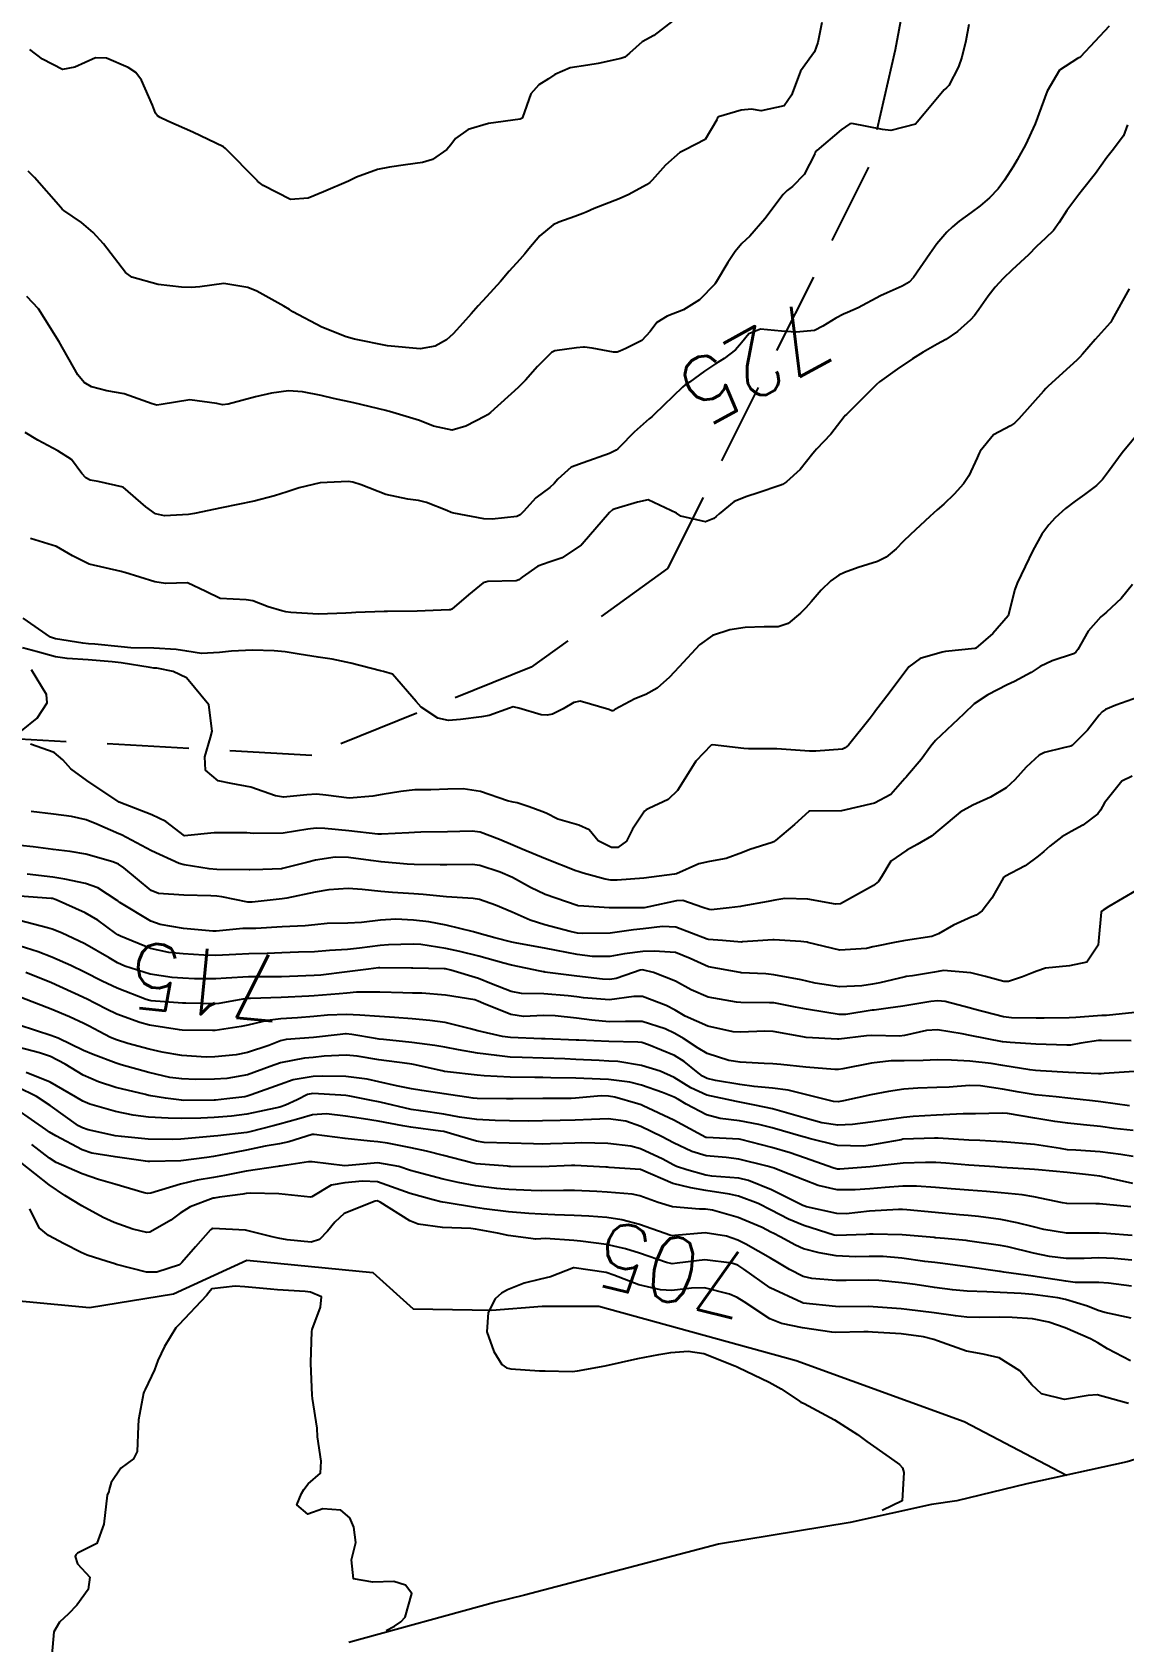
# Model space of a CAD drawing. Header units: metres. Extents: x 298520 to 308411, y 7433745 to 7450750.
# Drawn here: x 299496.4 to 299562.9, y 7449342.4 to 7449440.5 of the extents above; entities that cross this region are included whole.
import ezdxf
from ezdxf.enums import TextEntityAlignment as Align

# ---------------------------------------------------------------- set-up
doc = ezdxf.new("R2010")
doc.units = ezdxf.units.M
doc.header["$LTSCALE"] = 10
doc.linetypes.add('DASHED', pattern=[0.75, 0.5, -0.25])
for name, color, linetype in [('Area', 45, 'Continuous'), ('Cotas', 45, 'Continuous'), ('Curvas de Nivel 1m', 11, 'Continuous'), ('Curvas de Nivel 5m', 15, 'Continuous'), ('Hidrografia', 140, 'Continuous'), ('Vias Secundárias', 230, 'DASHED')]:
    doc.layers.add(name, color=color, linetype=linetype)
doc.styles.add('Style-STANDARD', font='STANDARD.shx')

msp = doc.modelspace()

# ---------------------------------------------------------------- linework, layer by layer
at = {"layer": 'Area'}
msp.add_polyline3d([(299600.005, 7449364.42, 724.272), (299596.163, 7449363.178, 730.063), (299590.376, 7449361.559, 730.303), (299582.042, 7449358.872, 729.083), (299574.517, 7449357.117, 730.943), (299568.039, 7449354.79, 726.784), (299566.908, 7449354.489, 716.042), (299565.816, 7449354.236, 721.782), (299564.227, 7449353.729, 712.854), (299563.079, 7449353.391, 714.212), (299556.981, 7449352.042, 724.621), (299552.708, 7449351.005, 722.809), (299551.16, 7449350.791, 723.779), (299546.224, 7449349.693, 710.48), (299538.201, 7449348.374, 709.95), (299526.374, 7449345.249, 708.372), (299524.544, 7449344.814, 709.962), (299515.669, 7449342.377, 704.262)], dxfattribs=at)
at = {"layer": 'Curvas de Nivel 1m', "flags": 128}
for points, elevation in [([(299553.449, 7449440.968), (299553.252, 7449439.971), (299553.017, 7449438.972), (299552.822, 7449438.386), (299552.217, 7449437.247), (299552.087, 7449437.11), (299551.945, 7449436.984), (299550.723, 7449435.527), (299550.306, 7449435.008), (299550.192, 7449434.901), (299548.701, 7449434.511), (299548.188, 7449434.571), (299546.314, 7449434.926), (299546.191, 7449434.906), (299545.671, 7449434.541), (299544.175, 7449433.294), (299544.091, 7449433.163), (299544.058, 7449433.081), (299543.41, 7449431.832), (299542.71, 7449431.094), (299542.383, 7449430.855), (299542.138, 7449430.615), (299541.016, 7449429.117), (299540.112, 7449428.066), (299539.617, 7449427.626), (299539.213, 7449427.139), (299538.773, 7449426.462), (299538.075, 7449425.313), (299538.014, 7449425.21), (299537.969, 7449425.151), (299537.032, 7449424.191), (299536.057, 7449423.575), (299535.073, 7449423.185), (299534.442, 7449422.799), (299534.039, 7449422.263), (299533.532, 7449421.703), (299532.552, 7449421.215), (299532.18, 7449421.059), (299532.021, 7449421.005), (299531.803, 7449421.005), (299530.502, 7449421.243), (299530.024, 7449421.31), (299529.963, 7449421.312), (299529.55, 7449421.255), (299528.216, 7449421.073), (299528.02, 7449420.972), (299527.165, 7449420.125), (299526.428, 7449419.286), (299526.223, 7449419.066), (299525.999, 7449418.85), (299524.305, 7449417.315), (299524.124, 7449417.175), (299523.98, 7449417.095), (299522.807, 7449416.495), (299521.966, 7449416.245), (299520.841, 7449416.485), (299519.975, 7449416.828), (299518.157, 7449417.388), (299517.983, 7449417.432), (299517.931, 7449417.443), (299515.988, 7449417.902), (299514.742, 7449418.18), (299513.992, 7449418.351), (299512.862, 7449418.583), (299511.995, 7449418.64), (299510.958, 7449418.505), (299509.991, 7449418.27), (299508.316, 7449417.834), (299507.986, 7449417.799), (299507.627, 7449417.873), (299505.989, 7449418.094), (299504.248, 7449417.818), (299503.985, 7449417.768), (299503.705, 7449417.843), (299501.992, 7449418.458), (299500.935, 7449418.649), (299499.996, 7449418.883), (299499.55, 7449419.159), (299499.165, 7449419.613), (299498.033, 7449421.63), (299496.771, 7449423.643), (299496.06, 7449424.393)], 726), ([(299544.487, 7449441.077), (299544.251, 7449439.872), (299544.037, 7449439.29), (299543.885, 7449439.084), (299543.196, 7449438.123), (299542.809, 7449437.094), (299542.646, 7449436.658), (299542.202, 7449436.011), (299540.786, 7449435.709), (299540.2, 7449435.803), (299539.585, 7449435.75), (299538.195, 7449435.34), (299538.113, 7449435.232), (299538.09, 7449435.151), (299537.389, 7449433.949), (299536.174, 7449433.319), (299535.829, 7449433.175), (299534.96, 7449432.389), (299534.147, 7449431.475), (299534.004, 7449431.342), (299533.804, 7449431.203), (299532.736, 7449430.615), (299532.134, 7449430.341), (299530.628, 7449429.743), (299530.126, 7449429.531), (299529.93, 7449429.447), (299529.441, 7449429.257), (299528.459, 7449428.927), (299528.118, 7449428.756), (299527.306, 7449428.083), (299526.64, 7449427.285), (299526.404, 7449426.982), (299526.093, 7449426.644), (299525.445, 7449425.937), (299524.905, 7449425.308), (299524.063, 7449424.363), (299523.564, 7449423.819), (299523.128, 7449423.329), (299522.622, 7449422.756), (299522.035, 7449422.124), (299521.627, 7449421.746), (299520.937, 7449421.356), (299520.021, 7449421.194), (299518.023, 7449421.39), (299516.028, 7449421.781), (299515.523, 7449421.925), (299514.039, 7449422.522), (299512.259, 7449423.458), (299512.054, 7449423.589), (299511.718, 7449423.802), (299510.065, 7449424.723), (299509.523, 7449424.944), (299508.07, 7449425.174), (299506.608, 7449424.984), (299506.067, 7449424.93), (299505.479, 7449424.951), (299504.069, 7449425.118), (299502.45, 7449425.576), (299502.077, 7449425.86), (299500.734, 7449427.594), (299500.11, 7449428.298), (299499.401, 7449428.896), (299498.314, 7449429.627), (299498.21, 7449429.715), (299498.125, 7449429.819), (299496.532, 7449431.646), (299496.149, 7449432.023)], 727), ([(299535.414, 7449441.183), (299534.254, 7449440.299), (299533.55, 7449439.907), (299532.783, 7449439.215), (299532.489, 7449438.967), (299532.238, 7449438.896), (299530.87, 7449438.597), (299530.232, 7449438.486), (299529.152, 7449438.333), (299528.223, 7449437.91), (299527.846, 7449437.647), (299527.258, 7449437.28), (299526.759, 7449436.74), (299526.245, 7449435.289), (299526.228, 7449435.254), (299526.192, 7449435.231), (299526.104, 7449435.203), (299524.189, 7449434.937), (299522.941, 7449434.576), (299522.18, 7449434.026), (299521.889, 7449433.63), (299521.647, 7449433.345), (299520.772, 7449432.745), (299520.161, 7449432.562), (299519.125, 7449432.409), (299518.156, 7449432.276), (299517.415, 7449432.136), (299516.147, 7449431.662), (299515.978, 7449431.58), (299515.648, 7449431.417), (299514.136, 7449430.77), (299513.2, 7449430.381), (299512.131, 7449430.302), (299510.468, 7449431.149), (299510.142, 7449431.397), (299510.105, 7449431.443), (299510.072, 7449431.481), (299508.171, 7449433.41), (299508.041, 7449433.511), (299506.182, 7449434.413), (299504.654, 7449435.079), (299504.19, 7449435.292), (299504.03, 7449435.391), (299503.892, 7449435.555), (299503.713, 7449436.044), (299503.046, 7449437.568), (299502.694, 7449438.039), (299502.231, 7449438.349), (299500.924, 7449438.906), (299500.236, 7449438.927), (299498.976, 7449438.364), (299498.229, 7449438.219), (299497.021, 7449438.856), (299496.241, 7449439.432)], 728), ([(299563.108, 7449434.851), (299562.857, 7449434.183), (299562.177, 7449433.26), (299561.859, 7449432.865), (299561.155, 7449431.878), (299560.372, 7449430.887), (299560.14, 7449430.602), (299559.404, 7449429.624), (299558.943, 7449428.902), (299558.61, 7449428.41), (299558.109, 7449427.953), (299557.572, 7449427.447), (299557.071, 7449426.925), (299556.084, 7449426.009), (299555.532, 7449425.492), (299555.038, 7449424.95), (299554.621, 7449424.401), (299554.059, 7449423.606), (299553.79, 7449423.228), (299553.552, 7449422.965), (299552.754, 7449422.262), (299552.035, 7449421.776), (299551.523, 7449421.495), (299550.653, 7449421.001), (299550.019, 7449420.596), (299549.072, 7449419.96), (299548.005, 7449419.189), (299547.815, 7449419.033), (299545.984, 7449417.205), (299545.909, 7449417.135), (299545.847, 7449417.061), (299545.031, 7449416.006), (299544.164, 7449415.078), (299544.062, 7449414.969), (299543.95, 7449414.821), (299543.175, 7449413.853), (299542.336, 7449413.096), (299542.092, 7449412.937), (299541.929, 7449412.864), (299540.62, 7449412.422), (299539.919, 7449412.203), (299539.152, 7449411.9), (299538.226, 7449411.147), (299538.062, 7449410.988), (299537.9, 7449410.866), (299537.407, 7449410.666), (299535.901, 7449411.007), (299535.646, 7449411.183), (299533.915, 7449411.995), (299533.267, 7449411.852), (299531.906, 7449411.451), (299531.743, 7449411.385), (299531.555, 7449411.225), (299529.883, 7449409.304), (299529.859, 7449409.274), (299529.84, 7449409.25), (299528.674, 7449408.463), (299527.872, 7449408.199), (299527.192, 7449407.955), (299526.23, 7449407.286), (299526.024, 7449407.125), (299525.86, 7449407.075), (299524.146, 7449407.029), (299523.857, 7449406.934), (299522.963, 7449406.212), (299521.952, 7449405.339), (299521.875, 7449405.297), (299521.832, 7449405.293), (299521.784, 7449405.293), (299519.831, 7449405.216), (299518.028, 7449405.191), (299517.831, 7449405.187), (299516.109, 7449405.129), (299515.83, 7449405.112), (299515.501, 7449405.086), (299513.829, 7449405.029), (299512.143, 7449405.144), (299511.83, 7449405.182), (299511.595, 7449405.228), (299510.769, 7449405.476), (299509.838, 7449405.846), (299509.42, 7449405.913), (299507.84, 7449405.985), (299506.956, 7449406.409), (299505.854, 7449406.944), (299504.506, 7449406.898), (299503.855, 7449407.001), (299502.022, 7449407.578), (299501.863, 7449407.62), (299501.814, 7449407.63), (299499.868, 7449408.079), (299498.837, 7449408.58), (299497.878, 7449409.155), (299496.29, 7449409.646)], 724), ([(299563.202, 7449424.849), (299562.184, 7449422.998), (299562.108, 7449422.869), (299562.086, 7449422.836), (299562.052, 7449422.786), (299561.143, 7449421.772), (299560.376, 7449420.886), (299560.212, 7449420.697), (299560.019, 7449420.507), (299559.169, 7449419.741), (299558.257, 7449418.907), (299558.134, 7449418.775), (299558, 7449418.62), (299556.489, 7449416.932), (299556.235, 7449416.68), (299555.976, 7449416.511), (299554.955, 7449415.963), (299554.134, 7449414.958), (299554.073, 7449414.837), (299553.949, 7449414.566), (299553.437, 7449413.466), (299553.115, 7449412.968), (299552.552, 7449412.346), (299551.914, 7449411.743), (299551.509, 7449411.386), (299551.067, 7449410.993), (299549.892, 7449409.881), (299549.45, 7449409.452), (299549.01, 7449409.019), (299548.403, 7449408.5), (299547.875, 7449408.235), (299546.701, 7449407.877), (299545.868, 7449407.577), (299545.518, 7449407.412), (299545.034, 7449407.068), (299544.441, 7449406.487), (299543.843, 7449405.783), (299543.511, 7449405.41), (299543.198, 7449405.086), (299542.446, 7449404.475), (299541.825, 7449404.271), (299540.968, 7449404.256), (299539.824, 7449404.223), (299538.882, 7449404.08), (299537.819, 7449403.74), (299537.042, 7449403.162), (299535.799, 7449401.815), (299535.487, 7449401.492), (299535.209, 7449401.186), (299534.456, 7449400.52), (299533.777, 7449400.14), (299533.108, 7449399.872), (299531.884, 7449399.219), (299531.811, 7449399.171), (299531.762, 7449399.148), (299531.688, 7449399.147), (299531.509, 7449399.224), (299529.77, 7449399.731), (299529.38, 7449399.642), (299528.73, 7449399.26), (299528.091, 7449398.935), (299527.759, 7449398.879), (299527.392, 7449398.909), (299526.023, 7449399.296), (299525.764, 7449399.375), (299525.684, 7449399.381), (299525.471, 7449399.303), (299524.215, 7449398.859), (299523.757, 7449398.776), (299522.474, 7449398.615), (299521.755, 7449398.555), (299521.105, 7449398.698), (299520.088, 7449399.365), (299519.768, 7449399.707), (299518.327, 7449401.385), (299517.794, 7449401.536), (299517.611, 7449401.575), (299515.799, 7449402.05), (299514.666, 7449402.291), (299513.803, 7449402.414), (299512.651, 7449402.605), (299511.806, 7449402.742), (299511.13, 7449402.794), (299509.806, 7449402.833), (299508.519, 7449402.789), (299507.805, 7449402.698), (299506.696, 7449402.629), (299505.805, 7449402.771), (299505.149, 7449402.883), (299503.807, 7449402.952), (299502.393, 7449402.988), (299501.807, 7449403.035), (299500.209, 7449403.196), (299499.809, 7449403.226), (299499.464, 7449403.259), (299497.812, 7449403.523), (299497.502, 7449403.633), (299495.83, 7449404.782)], 723), ([(299563.967, 7449416.295), (299562.786, 7449414.858), (299561.941, 7449413.723), (299561.577, 7449413.233), (299561.213, 7449412.877), (299560.484, 7449412.324), (299559.918, 7449411.91), (299559.335, 7449411.472), (299558.703, 7449410.902), (299558.318, 7449410.487), (299557.893, 7449409.906), (299557.342, 7449408.918), (299556.884, 7449407.935), (299556.397, 7449406.932), (299556.246, 7449406.545), (299555.833, 7449404.94), (299554.91, 7449403.861), (299553.879, 7449402.959), (299553.834, 7449402.938), (299553.813, 7449402.936), (299552.031, 7449402.766), (299551.809, 7449402.727), (299550.474, 7449402.332), (299549.795, 7449401.823), (299549.438, 7449401.364), (299549.183, 7449401.016), (299548.584, 7449400.213), (299547.764, 7449399.147), (299547.675, 7449399.031), (299547.429, 7449398.704), (299546.12, 7449397.054), (299545.915, 7449396.883), (299545.739, 7449396.808), (299544.13, 7449396.683), (299543.737, 7449396.689), (299542.029, 7449396.807), (299541.739, 7449396.819), (299540.03, 7449396.834), (299539.739, 7449396.847), (299537.819, 7449397.072), (299537.741, 7449397.049), (299536.823, 7449396.067), (299536.247, 7449395.172), (299535.704, 7449394.292), (299535.135, 7449393.749), (299533.959, 7449393.197), (299533.787, 7449393.104), (299533.691, 7449393.023), (299532.947, 7449391.94), (299532.6, 7449391.211), (299532.06, 7449390.823), (299531.667, 7449390.82), (299530.859, 7449391.232), (299530.324, 7449391.885), (299529.682, 7449392.179), (299528.409, 7449392.54), (299527.689, 7449392.906), (299527.435, 7449393.018), (299526.665, 7449393.285), (299525.928, 7449393.53), (299525.696, 7449393.57), (299525.335, 7449393.665), (299523.702, 7449394.231), (299522.639, 7449394.395), (299521.703, 7449394.362), (299520.678, 7449394.331), (299519.703, 7449394.329), (299518.848, 7449394.232), (299517.7, 7449394.049), (299517.141, 7449393.953), (299515.697, 7449393.832), (299514.267, 7449394), (299513.702, 7449394.062), (299513.124, 7449394.024), (299511.699, 7449393.875), (299511.208, 7449393.96), (299509.708, 7449394.493), (299508.505, 7449394.708), (299507.713, 7449394.88), (299506.946, 7449395.518), (299506.899, 7449396.35), (299507.249, 7449397.515), (299507.349, 7449397.912), (299507.155, 7449399.516), (299505.787, 7449401.164), (299504.977, 7449401.542), (299503.977, 7449401.739), (299503.795, 7449401.753), (299503.583, 7449401.774), (299501.798, 7449402.063), (299501.253, 7449402.131), (299499.799, 7449402.242), (299498.511, 7449402.33), (299497.801, 7449402.444), (299496.709, 7449402.736), (299495.806, 7449402.982)], 722), ([(299563.408, 7449406.847), (299562.717, 7449405.989), (299561.837, 7449405.158), (299561.677, 7449405.03), (299561.487, 7449404.873), (299560.703, 7449404.002), (299560.084, 7449402.887), (299559.971, 7449402.727), (299559.809, 7449402.618), (299558.516, 7449402.19), (299557.797, 7449401.841), (299557.235, 7449401.474), (299556.23, 7449400.933), (299555.781, 7449400.725), (299554.599, 7449400.127), (299553.769, 7449399.563), (299553.145, 7449398.969), (299551.75, 7449397.651), (299551.407, 7449397.333), (299551.123, 7449396.996), (299550.546, 7449396.187), (299549.716, 7449395.205), (299549.622, 7449395.103), (299549.554, 7449395.012), (299548.684, 7449394.039), (299547.698, 7449393.508), (299545.693, 7449393.06), (299543.743, 7449393.029), (299543.692, 7449393.017), (299542.816, 7449392.225), (299541.674, 7449391.234), (299541.609, 7449391.175), (299541.457, 7449391.112), (299540.105, 7449390.687), (299539.664, 7449390.515), (299538.656, 7449390.142), (299537.655, 7449389.962), (299536.994, 7449389.819), (299535.644, 7449389.22), (299535.614, 7449389.21), (299535.511, 7449389.181), (299533.64, 7449388.951), (299532.02, 7449388.835), (299531.639, 7449388.835), (299531.296, 7449388.882), (299529.949, 7449389.245), (299529.644, 7449389.346), (299529.501, 7449389.396), (299527.656, 7449390.123), (299526.235, 7449390.721), (299525.668, 7449390.965), (299524.864, 7449391.308), (299523.677, 7449391.744), (299523.195, 7449391.807), (299521.677, 7449391.776), (299520.055, 7449391.742), (299519.676, 7449391.727), (299519.34, 7449391.71), (299517.675, 7449391.627), (299517.435, 7449391.633), (299515.677, 7449391.83), (299514.212, 7449391.966), (299513.678, 7449391.991), (299513.185, 7449391.938), (299511.675, 7449391.687), (299509.867, 7449391.679), (299509.675, 7449391.695), (299509.463, 7449391.704), (299507.675, 7449391.716), (299507.475, 7449391.711), (299505.673, 7449391.53), (299504.531, 7449392.397), (299503.685, 7449392.804), (299501.693, 7449393.58), (299499.712, 7449394.892), (299498.739, 7449395.615), (299498.256, 7449396.149), (299497.733, 7449396.597), (299496.278, 7449397.104)], 721), ([(299495.746, 7449397.929), (299496.7, 7449398.694), (299497.3, 7449399.635), (299497.268, 7449400.138), (299496.351, 7449401.644)], 721), ([(299563.399, 7449395.163), (299562.759, 7449394.854), (299561.7, 7449393.543), (299561.472, 7449393.096), (299561.311, 7449392.874), (299560.394, 7449392.171), (299559.682, 7449391.796), (299559.111, 7449391.463), (299558.385, 7449390.903), (299558.003, 7449390.571), (299557.663, 7449390.281), (299556.868, 7449389.708), (299555.644, 7449389.043), (299555.581, 7449389.003), (299555.526, 7449388.941), (299554.841, 7449387.738), (299554.248, 7449386.954), (299553.885, 7449386.691), (299553.617, 7449386.589), (299552.504, 7449386.082), (299551.601, 7449385.554), (299551.192, 7449385.401), (299549.595, 7449385.156), (299549.471, 7449385.135), (299548.915, 7449385.017), (299547.81, 7449384.809), (299547.59, 7449384.755), (299547.212, 7449384.658), (299545.588, 7449384.565), (299543.637, 7449385.035), (299543.593, 7449385.054), (299543.569, 7449385.057), (299543.201, 7449385.086), (299541.594, 7449385.193), (299541.513, 7449385.192), (299540.593, 7449385.12), (299539.664, 7449385.058), (299539.592, 7449385.056), (299538.438, 7449385.142), (299537.594, 7449385.213), (299537.51, 7449385.236), (299535.605, 7449385.959), (299534.785, 7449386.008), (299533.603, 7449385.864), (299533.017, 7449385.791), (299531.598, 7449385.587), (299529.928, 7449385.567), (299529.606, 7449385.6), (299529.168, 7449385.694), (299527.611, 7449386.105), (299526.722, 7449386.392), (299525.619, 7449386.871), (299524.609, 7449387.31), (299523.626, 7449387.644), (299523.244, 7449387.706), (299521.628, 7449387.813), (299520.212, 7449387.945), (299519.629, 7449387.986), (299518.328, 7449388.081), (299517.63, 7449388.137), (299516.48, 7449388.25), (299515.632, 7449388.315), (299514.449, 7449388.246), (299513.63, 7449388.1), (299511.892, 7449387.724), (299511.625, 7449387.682), (299509.797, 7449387.487), (299509.623, 7449387.482), (299509.527, 7449387.491), (299507.93, 7449387.811), (299507.626, 7449387.842), (299507.279, 7449387.861), (299505.627, 7449387.903), (299504.08, 7449388.006), (299503.629, 7449388.198), (299501.962, 7449389.577), (299501.646, 7449389.791), (299501.291, 7449389.943), (299499.655, 7449390.409), (299498.71, 7449390.567), (299497.659, 7449390.7), (299496.448, 7449390.856), (299495.662, 7449390.944)], 719), ([(299563.636, 7449388.188), (299561.977, 7449387.216), (299561.624, 7449387.002), (299561.551, 7449386.943), (299561.506, 7449386.871), (299561.352, 7449385.117), (299561.314, 7449384.873), (299560.624, 7449383.838), (299559.58, 7449383.614), (299558.123, 7449383.456), (299557.577, 7449383.285), (299557.317, 7449383.181), (299556.707, 7449382.929), (299555.853, 7449382.655), (299555.57, 7449382.654), (299554.457, 7449382.951), (299553.575, 7449383.169), (299551.902, 7449383.311), (299551.576, 7449383.267), (299551.343, 7449383.224), (299550.008, 7449383.006), (299549.633, 7449382.949), (299549.572, 7449382.937), (299548.016, 7449382.578), (299547.568, 7449382.496), (299546.917, 7449382.39), (299545.566, 7449382.325), (299544.085, 7449382.558), (299543.569, 7449382.681), (299543.234, 7449382.749), (299541.572, 7449383.064), (299541.073, 7449383.115), (299539.573, 7449383.187), (299539.511, 7449383.193), (299537.577, 7449383.553), (299536.469, 7449384.054), (299535.585, 7449384.411), (299534.284, 7449384.495), (299533.586, 7449384.482), (299532.465, 7449384.331), (299531.582, 7449384.175), (299530.521, 7449384.174), (299529.589, 7449384.292), (299528.32, 7449384.535), (299527.594, 7449384.675), (299525.906, 7449384.988), (299525.599, 7449385.049), (299524.577, 7449385.31), (299523.606, 7449385.58), (299523.262, 7449385.668), (299521.61, 7449386.083), (299520.55, 7449386.294), (299519.613, 7449386.398), (299518.547, 7449386.447), (299517.613, 7449386.387), (299516.445, 7449386.241), (299515.611, 7449386.199), (299514.364, 7449386.182), (299513.61, 7449386.105), (299513.009, 7449386.046), (299511.608, 7449385.984), (299510.005, 7449385.882), (299509.607, 7449385.876), (299509.224, 7449385.876), (299507.605, 7449385.724), (299507.4, 7449385.717), (299505.606, 7449385.886), (299504.181, 7449386.124), (299503.611, 7449386.331), (299501.735, 7449387.466), (299501.623, 7449387.543), (299501.599, 7449387.557), (299501.567, 7449387.581), (299500.383, 7449388.351), (299499.633, 7449388.624), (299498.376, 7449388.882), (299497.637, 7449389.017), (299496.085, 7449389.199)], 718), ([(299563.552, 7449380.753), (299561.826, 7449380.589), (299561.548, 7449380.573), (299559.97, 7449380.462), (299559.546, 7449380.441), (299558.033, 7449380.425), (299557.546, 7449380.426), (299556.043, 7449380.438), (299555.546, 7449380.5), (299553.749, 7449380.958), (299553.553, 7449381.018), (299552.004, 7449381.43), (299551.558, 7449381.469), (299551.126, 7449381.426), (299549.554, 7449381.166), (299549.421, 7449381.144), (299548.524, 7449381.02), (299547.668, 7449380.912), (299547.551, 7449380.894), (299545.952, 7449380.649), (299545.547, 7449380.644), (299543.686, 7449380.944), (299543.551, 7449380.965), (299542.887, 7449381.09), (299541.759, 7449381.311), (299541.555, 7449381.343), (299541.309, 7449381.359), (299539.555, 7449381.376), (299539.296, 7449381.392), (299537.558, 7449381.702), (299536.537, 7449382.14), (299535.568, 7449382.661), (299534.243, 7449383.193), (299533.574, 7449383.352), (299533.431, 7449383.345), (299533.015, 7449383.206), (299531.956, 7449382.829), (299531.568, 7449382.764), (299531.13, 7449382.788), (299529.57, 7449382.982), (299527.617, 7449383.225), (299527.573, 7449383.231), (299527.535, 7449383.233), (299527.338, 7449383.274), (299525.578, 7449383.643), (299525.125, 7449383.759), (299523.586, 7449384.192), (299522.44, 7449384.482), (299521.593, 7449384.66), (299520.054, 7449384.905), (299519.596, 7449384.93), (299518.091, 7449384.89), (299517.595, 7449384.851), (299516.328, 7449384.673), (299515.591, 7449384.598), (299514.491, 7449384.53), (299513.588, 7449384.467), (299512.609, 7449384.429), (299511.587, 7449384.396), (299510.699, 7449384.361), (299509.586, 7449384.333), (299508.785, 7449384.298), (299507.584, 7449384.242), (299506.853, 7449384.248), (299505.585, 7449384.331), (299504.707, 7449384.422), (299503.59, 7449384.666), (299501.763, 7449385.416), (299501.602, 7449385.499), (299501.476, 7449385.582), (299500.393, 7449386.38), (299499.615, 7449386.84), (299497.856, 7449387.628), (299497.624, 7449387.705), (299497.536, 7449387.718), (299495.625, 7449387.853)], 717), ([(299563.33, 7449379.039), (299561.526, 7449379.058), (299561.347, 7449379.05), (299560.273, 7449378.883), (299559.634, 7449378.777), (299559.522, 7449378.774), (299559.407, 7449378.776), (299557.522, 7449378.838), (299555.959, 7449378.936), (299555.523, 7449378.973), (299555.485, 7449378.979), (299553.529, 7449379.354), (299553.045, 7449379.453), (299551.534, 7449379.699), (299550.868, 7449379.661), (299549.528, 7449379.354), (299549.217, 7449379.323), (299547.528, 7449379.364), (299547.217, 7449379.346), (299545.524, 7449379.146), (299545.443, 7449379.142), (299543.525, 7449379.247), (299543.333, 7449379.276), (299541.53, 7449379.598), (299541.019, 7449379.627), (299539.529, 7449379.56), (299539.083, 7449379.581), (299537.535, 7449379.927), (299536.167, 7449380.547), (299535.549, 7449380.9), (299535.002, 7449381.186), (299533.558, 7449381.739), (299533.031, 7449381.732), (299531.556, 7449381.533), (299529.965, 7449381.652), (299529.557, 7449381.707), (299529.038, 7449381.775), (299527.559, 7449381.891), (299526.194, 7449381.925), (299525.56, 7449382.032), (299524.366, 7449382.51), (299523.568, 7449382.829), (299521.896, 7449383.337), (299521.574, 7449383.413), (299521.49, 7449383.426), (299519.574, 7449383.459), (299519.487, 7449383.458), (299517.574, 7449383.479), (299517.489, 7449383.476), (299516.879, 7449383.4), (299515.571, 7449383.243), (299513.966, 7449383.039), (299513.569, 7449383.008), (299512.066, 7449382.957), (299511.568, 7449382.941), (299511.031, 7449382.931), (299509.567, 7449382.93), (299508.214, 7449382.856), (299507.566, 7449382.815), (299506.271, 7449382.818), (299505.566, 7449382.85), (299504.911, 7449382.885), (299503.568, 7449383.088), (299502.031, 7449383.575), (299501.576, 7449383.794), (299501.071, 7449384.097), (299499.593, 7449384.955), (299498.168, 7449385.624), (299497.605, 7449385.83), (299497.317, 7449385.921), (299495.61, 7449386.36)], 716), ([(299563.238, 7449375.082), (299561.48, 7449375.326), (299560.967, 7449375.388), (299559.483, 7449375.542), (299558.771, 7449375.613), (299557.485, 7449375.748), (299556.511, 7449375.906), (299555.49, 7449376.096), (299554.158, 7449376.288), (299553.493, 7449376.305), (299552.251, 7449376.219), (299551.491, 7449376.183), (299550.333, 7449376.159), (299549.489, 7449376.095), (299548.557, 7449375.949), (299547.483, 7449375.735), (299545.809, 7449375.378), (299545.486, 7449375.324), (299545.208, 7449375.341), (299543.49, 7449375.762), (299542.432, 7449376.035), (299541.493, 7449376.16), (299540.359, 7449376.257), (299539.495, 7449376.38), (299538.017, 7449376.625), (299537.499, 7449376.741), (299537.221, 7449376.875), (299536.853, 7449377.16), (299536.113, 7449377.775), (299535.512, 7449378.137), (299533.923, 7449378.792), (299533.52, 7449378.929), (299533.275, 7449378.959), (299531.521, 7449378.99), (299529.693, 7449379.077), (299529.521, 7449379.086), (299527.643, 7449379.147), (299527.522, 7449379.152), (299527.404, 7449379.154), (299525.522, 7449379.244), (299525.031, 7449379.305), (299523.528, 7449379.642), (299523.097, 7449379.757), (299521.535, 7449380.149), (299520.607, 7449380.284), (299519.538, 7449380.376), (299518.46, 7449380.46), (299517.54, 7449380.521), (299516.345, 7449380.604), (299515.541, 7449380.638), (299514.376, 7449380.596), (299513.539, 7449380.513), (299512.559, 7449380.429), (299511.537, 7449380.372), (299510.724, 7449380.283), (299509.531, 7449379.998), (299509.118, 7449379.905), (299507.525, 7449379.668), (299507.376, 7449379.661), (299505.525, 7449379.683), (299505.362, 7449379.696), (299503.529, 7449379.992), (299502.953, 7449380.145), (299501.539, 7449380.666), (299500.914, 7449380.957), (299499.646, 7449381.609), (299499.586, 7449381.642), (299499.553, 7449381.657), (299499.466, 7449381.698), (299497.562, 7449382.56), (299496.011, 7449383.203)], 714), ([(299563.46, 7449373.571), (299562.302, 7449373.698), (299561.462, 7449373.811), (299560.425, 7449373.919), (299559.464, 7449374.013), (299558.684, 7449374.12), (299557.467, 7449374.313), (299555.804, 7449374.602), (299555.47, 7449374.63), (299553.841, 7449374.584), (299553.469, 7449374.592), (299553.098, 7449374.594), (299551.468, 7449374.506), (299550.055, 7449374.416), (299549.466, 7449374.368), (299548.28, 7449374.207), (299547.463, 7449374.077), (299546.349, 7449373.934), (299545.466, 7449373.899), (299544.492, 7449374.046), (299543.472, 7449374.327), (299541.765, 7449374.819), (299541.48, 7449374.894), (299540.401, 7449375.121), (299539.485, 7449375.302), (299539.285, 7449375.332), (299537.489, 7449375.717), (299536.509, 7449376.181), (299535.499, 7449376.8), (299534.634, 7449377.189), (299533.506, 7449377.525), (299532.054, 7449377.767), (299531.509, 7449377.801), (299530.918, 7449377.827), (299529.509, 7449377.903), (299528.83, 7449377.936), (299527.51, 7449377.982), (299526.232, 7449378.011), (299525.51, 7449378.05), (299524.684, 7449378.135), (299523.513, 7449378.29), (299522.362, 7449378.484), (299521.516, 7449378.645), (299520.909, 7449378.742), (299519.518, 7449378.924), (299517.796, 7449379.112), (299517.52, 7449379.146), (299517.308, 7449379.18), (299515.867, 7449379.415), (299515.524, 7449379.466), (299515.479, 7449379.465), (299515.141, 7449379.424), (299513.521, 7449379.247), (299511.868, 7449379.108), (299511.519, 7449379.03), (299510.797, 7449378.752), (299509.511, 7449378.324), (299508.817, 7449378.19), (299507.508, 7449378.065), (299506.976, 7449378.048), (299505.509, 7449378.151), (299504.311, 7449378.348), (299503.513, 7449378.523), (299502.221, 7449378.868), (299501.518, 7449379.088), (299501.164, 7449379.23), (299500.462, 7449379.596), (299499.857, 7449379.926), (299499.538, 7449380.091), (299498.662, 7449380.499), (299497.546, 7449380.975), (299495.748, 7449381.648)], 713), ([(299563.444, 7449371.983), (299562.709, 7449372.114), (299561.447, 7449372.28), (299559.966, 7449372.367), (299559.448, 7449372.403), (299559.019, 7449372.466), (299557.451, 7449372.727), (299555.516, 7449372.876), (299555.452, 7449372.876), (299554.12, 7449372.953), (299553.453, 7449372.992), (299551.568, 7449373.102), (299551.454, 7449373.101), (299551.349, 7449373.096), (299549.453, 7449373.034), (299549.429, 7449373.034), (299549.329, 7449373.011), (299547.449, 7449372.669), (299547.03, 7449372.618), (299545.449, 7449372.661), (299543.708, 7449373.077), (299543.454, 7449373.16), (299543.343, 7449373.193), (299541.462, 7449373.734), (299540.654, 7449373.929), (299539.468, 7449374.155), (299538.3, 7449374.312), (299537.473, 7449374.517), (299536.222, 7449375.169), (299535.766, 7449375.457), (299535.487, 7449375.612), (299534.789, 7449375.888), (299533.494, 7449376.334), (299532.796, 7449376.511), (299531.497, 7449376.678), (299529.997, 7449376.746), (299529.498, 7449376.752), (299527.973, 7449376.79), (299527.498, 7449376.798), (299527.015, 7449376.794), (299525.498, 7449376.821), (299523.916, 7449376.899), (299523.499, 7449376.934), (299521.688, 7449377.152), (299521.501, 7449377.175), (299521.361, 7449377.202), (299520.713, 7449377.352), (299519.722, 7449377.583), (299519.505, 7449377.618), (299519.23, 7449377.648), (299517.508, 7449377.87), (299516.192, 7449378.092), (299515.51, 7449378.156), (299514.167, 7449378.091), (299513.509, 7449378.026), (299512.984, 7449377.969), (299511.505, 7449377.69), (299510.88, 7449377.469), (299509.498, 7449376.969), (299508.251, 7449376.746), (299507.495, 7449376.697), (299506.335, 7449376.681), (299505.495, 7449376.713), (299504.763, 7449376.808), (299503.498, 7449377.1), (299501.801, 7449377.577), (299501.504, 7449377.672), (299500.104, 7449378.196), (299499.516, 7449378.456), (299497.963, 7449379.189), (299497.529, 7449379.362), (299496.651, 7449379.639), (299495.537, 7449380.019)], 712), ([(299563.426, 7449370.35), (299561.528, 7449370.772), (299561.432, 7449370.789), (299560.736, 7449370.877), (299559.434, 7449371.012), (299557.688, 7449371.169), (299557.436, 7449371.196), (299557.136, 7449371.223), (299555.437, 7449371.326), (299555.029, 7449371.352), (299553.438, 7449371.465), (299552.042, 7449371.584), (299551.439, 7449371.614), (299550.813, 7449371.623), (299549.439, 7449371.586), (299547.797, 7449371.395), (299547.436, 7449371.349), (299545.589, 7449371.212), (299545.435, 7449371.218), (299545.223, 7449371.274), (299543.441, 7449371.897), (299542.554, 7449372.203), (299541.447, 7449372.542), (299539.56, 7449373.021), (299539.452, 7449373.038), (299537.464, 7449373.139), (299537.425, 7449373.15), (299535.468, 7449374.199), (299533.598, 7449375.083), (299533.482, 7449375.129), (299533.279, 7449375.203), (299531.871, 7449375.608), (299531.487, 7449375.671), (299531.047, 7449375.675), (299529.486, 7449375.535), (299529.212, 7449375.526), (299527.485, 7449375.523), (299525.683, 7449375.495), (299525.485, 7449375.497), (299525.285, 7449375.502), (299523.485, 7449375.526), (299523.258, 7449375.549), (299521.488, 7449375.802), (299520.131, 7449376.002), (299519.49, 7449376.111), (299518.583, 7449376.288), (299517.494, 7449376.546), (299516.798, 7449376.703), (299515.497, 7449376.867), (299514.052, 7449376.879), (299513.497, 7449376.853), (299512.294, 7449376.652), (299511.492, 7449376.375), (299509.734, 7449375.735), (299509.485, 7449375.654), (299509.351, 7449375.625), (299508.248, 7449375.502), (299507.562, 7449375.429), (299507.482, 7449375.426), (299505.604, 7449375.406), (299505.481, 7449375.414), (299504.5, 7449375.545), (299503.612, 7449375.686), (299503.484, 7449375.712), (299503.285, 7449375.762), (299501.489, 7449376.197), (299500.427, 7449376.531), (299499.496, 7449376.953), (299498.396, 7449377.621), (299497.51, 7449378.089), (299496.843, 7449378.307), (299495.518, 7449378.642)], 711), ([(299563.386, 7449367.177), (299561.823, 7449367.299), (299561.387, 7449367.32), (299560.948, 7449367.314), (299559.387, 7449367.315), (299558.022, 7449367.543), (299557.391, 7449367.698), (299556.387, 7449367.936), (299555.395, 7449368.143), (299554.027, 7449368.324), (299553.397, 7449368.386), (299552.868, 7449368.438), (299551.399, 7449368.576), (299549.666, 7449368.741), (299549.4, 7449368.763), (299549.153, 7449368.766), (299547.399, 7449368.652), (299545.967, 7449368.485), (299545.397, 7449368.504), (299543.552, 7449368.928), (299543.402, 7449368.971), (299543.326, 7449369.005), (299543.175, 7449369.083), (299541.416, 7449369.961), (299540.019, 7449370.529), (299539.426, 7449370.67), (299537.782, 7449370.792), (299537.428, 7449370.845), (299536.258, 7449371.168), (299535.642, 7449371.384), (299535.436, 7449371.476), (299534.803, 7449371.823), (299533.446, 7449372.459), (299532.859, 7449372.62), (299531.448, 7449372.773), (299529.879, 7449372.815), (299529.449, 7449372.809), (299527.951, 7449372.762), (299527.448, 7449372.744), (299526.92, 7449372.751), (299525.448, 7449372.804), (299523.915, 7449372.848), (299523.449, 7449372.919), (299522.065, 7449373.334), (299521.455, 7449373.504), (299521.259, 7449373.54), (299519.459, 7449373.781), (299518.972, 7449373.863), (299517.464, 7449374.14), (299516.578, 7449374.292), (299515.468, 7449374.452), (299514.321, 7449374.581), (299513.469, 7449374.532), (299512.624, 7449374.29), (299511.46, 7449373.959), (299511.06, 7449373.865), (299509.651, 7449373.487), (299509.453, 7449373.452), (299507.704, 7449373.253), (299507.45, 7449373.23), (299505.892, 7449373.082), (299505.448, 7449373.044), (299504.93, 7449373.02), (299503.448, 7449373.048), (299501.82, 7449373.206), (299501.45, 7449373.256), (299501.174, 7449373.308), (299499.807, 7449373.605), (299499.455, 7449373.724), (299499.203, 7449373.866), (299497.475, 7449375.1), (299496.655, 7449375.638), (299495.489, 7449376.216)], 709), ([(299563.371, 7449365.669), (299562.289, 7449365.773), (299561.372, 7449365.804), (299560.476, 7449365.775), (299559.372, 7449365.767), (299558.352, 7449365.885), (299557.375, 7449366.091), (299555.829, 7449366.485), (299555.379, 7449366.574), (299553.508, 7449366.832), (299553.382, 7449366.848), (299553.282, 7449366.861), (299551.969, 7449366.981), (299551.428, 7449367.034), (299551.383, 7449367.035), (299551.33, 7449367.044), (299549.385, 7449367.213), (299547.612, 7449367.263), (299547.385, 7449367.25), (299547.19, 7449367.237), (299545.384, 7449367.182), (299545.247, 7449367.199), (299543.39, 7449367.782), (299542.466, 7449368.166), (299541.399, 7449368.723), (299540.619, 7449369.118), (299539.41, 7449369.58), (299538.855, 7449369.692), (299537.414, 7449369.911), (299536.508, 7449370.073), (299535.42, 7449370.342), (299533.433, 7449371.2), (299531.531, 7449371.326), (299531.434, 7449371.33), (299531.325, 7449371.34), (299529.435, 7449371.447), (299529.24, 7449371.446), (299527.434, 7449371.357), (299525.519, 7449371.384), (299525.434, 7449371.385), (299525.343, 7449371.391), (299523.435, 7449371.546), (299523.166, 7449371.592), (299521.44, 7449372.052), (299520.403, 7449372.316), (299519.444, 7449372.512), (299518.031, 7449372.801), (299517.448, 7449372.888), (299516.975, 7449372.924), (299515.45, 7449373.09), (299513.564, 7449373.326), (299513.452, 7449373.318), (299512.024, 7449372.878), (299511.446, 7449372.76), (299510.584, 7449372.612), (299509.442, 7449372.373), (299508.707, 7449372.23), (299507.438, 7449371.996), (299507.028, 7449371.923), (299505.435, 7449371.731), (299503.555, 7449371.68), (299503.434, 7449371.684), (299503.298, 7449371.697), (299501.437, 7449371.965), (299500.03, 7449372.193), (299499.441, 7449372.387), (299497.83, 7449373.246), (299497.451, 7449373.472), (299497.229, 7449373.632), (299495.471, 7449374.859)], 708), ([(299563.351, 7449364.086), (299561.941, 7449364.277), (299561.354, 7449364.3), (299559.926, 7449364.313), (299559.355, 7449364.384), (299557.612, 7449364.663), (299557.36, 7449364.695), (299555.574, 7449364.938), (299555.363, 7449364.972), (299555.328, 7449364.976), (299553.366, 7449365.269), (299551.853, 7449365.468), (299551.368, 7449365.525), (299550.766, 7449365.599), (299549.371, 7449365.788), (299548.231, 7449365.887), (299547.372, 7449365.901), (299546.543, 7449365.877), (299545.372, 7449365.936), (299544.325, 7449366.119), (299543.376, 7449366.367), (299542.878, 7449366.587), (299541.949, 7449367.102), (299541.565, 7449367.288), (299541.386, 7449367.378), (299540.847, 7449367.657), (299539.394, 7449368.272), (299537.832, 7449368.712), (299537.399, 7449368.775), (299537.028, 7449368.784), (299535.4, 7449368.925), (299534.523, 7449369.189), (299533.409, 7449369.593), (299532.93, 7449369.687), (299531.412, 7449369.818), (299530.786, 7449369.863), (299529.413, 7449369.921), (299528.758, 7449369.911), (299527.412, 7449369.893), (299526.784, 7449369.908), (299525.413, 7449369.971), (299524.688, 7449370.033), (299523.416, 7449370.208), (299522.344, 7449370.405), (299521.422, 7449370.607), (299519.747, 7449371.046), (299519.429, 7449371.142), (299518.725, 7449371.377), (299517.435, 7449371.592), (299515.433, 7449371.42), (299513.435, 7449371.668), (299513.215, 7449371.663), (299511.906, 7449371.455), (299511.499, 7449371.393), (299511.432, 7449371.39), (299511.359, 7449371.388), (299509.429, 7449371.094), (299508.099, 7449370.831), (299507.425, 7449370.705), (299506.436, 7449370.538), (299505.421, 7449370.3), (299503.616, 7449369.758), (299503.415, 7449369.73), (299503.205, 7449369.772), (299501.42, 7449370.295), (299500.422, 7449370.594), (299499.426, 7449370.925), (299497.854, 7449371.626), (299497.435, 7449371.887), (299496.364, 7449372.721)], 707), ([(299563.326, 7449362.128), (299561.722, 7449362.473), (299561.33, 7449362.613), (299560.672, 7449362.877), (299559.339, 7449363.277), (299558.87, 7449363.367), (299557.343, 7449363.579), (299556.624, 7449363.647), (299555.344, 7449363.708), (299554.549, 7449363.743), (299553.345, 7449363.787), (299552.458, 7449363.862), (299551.348, 7449364.008), (299550.172, 7449364.18), (299549.352, 7449364.282), (299547.959, 7449364.426), (299547.354, 7449364.456), (299545.98, 7449364.428), (299545.353, 7449364.431), (299543.886, 7449364.544), (299543.357, 7449364.677), (299542.521, 7449365.093), (299541.8, 7449365.536), (299541.37, 7449365.786), (299539.867, 7449366.636), (299539.38, 7449366.88), (299538.688, 7449367.137), (299537.385, 7449367.336), (299535.525, 7449367.178), (299535.383, 7449367.163), (299535.288, 7449367.181), (299533.389, 7449367.849), (299532.313, 7449368.137), (299531.393, 7449368.262), (299530.288, 7449368.347), (299529.394, 7449368.393), (299528.229, 7449368.427), (299527.395, 7449368.471), (299526.633, 7449368.519), (299525.396, 7449368.612), (299523.919, 7449368.794), (299523.398, 7449368.875), (299521.554, 7449369.186), (299521.402, 7449369.203), (299521.284, 7449369.224), (299520.82, 7449369.349), (299519.408, 7449369.734), (299518.845, 7449369.942), (299517.419, 7449370.434), (299516.507, 7449370.487), (299515.423, 7449370.392), (299514.606, 7449370.243), (299513.414, 7449369.531), (299513.346, 7449369.508), (299511.415, 7449369.706), (299509.68, 7449369.751), (299509.415, 7449369.724), (299509.215, 7449369.692), (299507.803, 7449369.506), (299507.466, 7449369.455), (299507.412, 7449369.444), (299506.008, 7449368.927), (299505.398, 7449368.525), (299504.831, 7449368.106), (299503.881, 7449367.555), (299503.558, 7449367.382), (299503.381, 7449367.36), (299502.527, 7449367.569), (299501.389, 7449367.968), (299500.716, 7449368.267), (299499.404, 7449368.988), (299498.374, 7449369.62), (299497.419, 7449370.266), (299495.685, 7449371.647)], 706), ([(299563.173, 7449356.942), (299561.269, 7449357.458), (299560.713, 7449357.431), (299559.266, 7449357.177), (299557.876, 7449357.518), (299557.275, 7449358.082), (299556.55, 7449358.927), (299555.295, 7449359.729), (299554.312, 7449359.936), (299553.3, 7449360.132), (299551.541, 7449360.755), (299551.311, 7449360.837), (299550.674, 7449360.996), (299549.315, 7449361.181), (299547.571, 7449361.292), (299547.316, 7449361.301), (299547.057, 7449361.301), (299545.315, 7449361.261), (299545.1, 7449361.277), (299543.318, 7449361.552), (299542.029, 7449361.809), (299541.323, 7449362.086), (299539.754, 7449363.126), (299539.337, 7449363.405), (299538.867, 7449363.608), (299537.346, 7449363.989), (299536.541, 7449363.966), (299535.343, 7449363.825), (299534.665, 7449363.865), (299533.347, 7449364.168), (299531.823, 7449364.756), (299531.358, 7449364.913), (299529.406, 7449365.205), (299529.362, 7449365.199), (299527.954, 7449364.664), (299527.352, 7449364.519), (299526.362, 7449364.27), (299525.341, 7449363.853), (299524.983, 7449363.658), (299524.588, 7449363.307), (299524.16, 7449362.476), (299524.084, 7449361.312), (299524.512, 7449360.097), (299524.997, 7449359.303), (299525.29, 7449359.106), (299525.538, 7449359.047), (299527.288, 7449358.929), (299527.631, 7449358.923), (299529.288, 7449358.892), (299529.614, 7449358.921), (299531.293, 7449359.23), (299533.29, 7449359.676), (299534.556, 7449359.925), (299535.296, 7449360.034), (299536.337, 7449360.125), (299537.295, 7449359.985), (299539.189, 7449359.226), (299539.284, 7449359.184), (299539.414, 7449359.129), (299541.274, 7449358.231), (299542.007, 7449357.835), (299543.126, 7449357.082), (299543.205, 7449357.023), (299543.262, 7449356.995), (299543.412, 7449356.928), (299545.252, 7449355.943), (299546.67, 7449355.046), (299547.237, 7449354.628), (299548.583, 7449353.659), (299549.216, 7449353.213), (299549.403, 7449353.008), (299549.486, 7449352.731), (299549.38, 7449351.008), (299548.163, 7449350.42)], 704), ([(299517.943, 7449343.1), (299518.456, 7449343.376), (299518.837, 7449343.632), (299519.101, 7449343.926), (299519.523, 7449345.366), (299519.128, 7449345.87), (299518.413, 7449346.095), (299517.13, 7449346.057), (299515.966, 7449346.243), (299515.848, 7449347.409), (299516.095, 7449348.47), (299515.99, 7449349.408), (299515.744, 7449349.977), (299515.183, 7449350.433), (299514.101, 7449350.513), (299513.18, 7449350.184), (299512.505, 7449350.769), (299512.799, 7449351.444), (299512.934, 7449351.704), (299513.199, 7449352.045), (299513.95, 7449352.688), (299513.99, 7449353.432), (299513.76, 7449354.91), (299513.739, 7449355.435), (299513.461, 7449357.238), (299513.434, 7449357.438), (299513.359, 7449359.372), (299513.361, 7449359.439), (299513.422, 7449361.328), (299513.435, 7449361.439), (299513.95, 7449362.81), (299514.016, 7449363.433), (299513.337, 7449363.73), (299513.013, 7449363.768), (299511.339, 7449363.856), (299510.909, 7449363.897), (299509.341, 7449364.039), (299508.756, 7449364.082), (299507.339, 7449363.915), (299507.148, 7449363.701), (299507.011, 7449363.515), (299505.315, 7449361.727), (299505.22, 7449361.635), (299505.147, 7449361.542), (299504.444, 7449360.406), (299504.032, 7449359.553), (299503.847, 7449358.992), (299503.266, 7449357.796), (299503.191, 7449357.633), (299503.171, 7449357.561), (299502.868, 7449355.943), (299502.835, 7449355.564), (299502.782, 7449354.002), (299502.55, 7449353.567), (299501.788, 7449353), (299501.201, 7449352.12), (299501.083, 7449351.693), (299501.048, 7449351.582), (299500.958, 7449351.351), (299500.753, 7449349.586), (299500.332, 7449348.415), (299499.146, 7449347.82), (299499.039, 7449347.716), (299499.012, 7449347.611), (299499.138, 7449347.162), (299499.894, 7449346.362), (299499.803, 7449345.6), (299499.113, 7449344.638), (299498.604, 7449344.119), (299498.054, 7449343.62), (299497.701, 7449343.017), (299497.581, 7449341.625)], 704)]:
    msp.add_lwpolyline(points, dxfattribs=dict(at, elevation=elevation))
at = {"layer": 'Curvas de Nivel 5m', "flags": 128}
for points, elevation in [([(299561.998, 7449440.864), (299560.244, 7449438.989), (299560.19, 7449438.944), (299560.067, 7449438.892), (299558.957, 7449438.178), (299558.213, 7449436.91), (299557.484, 7449434.921), (299556.885, 7449433.634), (299556.5, 7449432.935), (299556.383, 7449432.723), (299556.164, 7449432.334), (299555.623, 7449431.473), (299555.237, 7449430.949), (299554.699, 7449430.393), (299554.133, 7449429.922), (299553.588, 7449429.506), (299552.864, 7449428.973), (299552.453, 7449428.641), (299552.113, 7449428.304), (299551.498, 7449427.593), (299551.063, 7449426.995), (299550.078, 7449425.557), (299549.814, 7449425.274), (299549.38, 7449425.017), (299548.472, 7449424.623), (299548.067, 7449424.428), (299546.703, 7449423.694), (299546.056, 7449423.414), (299545.806, 7449423.312), (299545.339, 7449423.067), (299544.547, 7449422.573), (299544.041, 7449422.311), (299542.917, 7449422.214), (299542.041, 7449422.286), (299540.761, 7449422.4), (299540.038, 7449422.124), (299539.597, 7449421.567), (299539.227, 7449421.138), (299538.542, 7449420.621), (299538.014, 7449420.293), (299537.332, 7449419.834), (299536.43, 7449419.166), (299536.17, 7449419), (299536, 7449418.866), (299534.274, 7449417.196), (299534.125, 7449417.054), (299533.979, 7449416.931), (299533.055, 7449416.121), (299532.17, 7449415.218), (299532.065, 7449415.106), (299531.951, 7449415.028), (299531.554, 7449414.831), (299529.943, 7449414.247), (299529.215, 7449413.982), (299528.402, 7449413.265), (299528.191, 7449413.005), (299527.928, 7449412.76), (299527.074, 7449412.126), (299526.32, 7449411.286), (299526.112, 7449411.086), (299525.908, 7449410.986), (299524.401, 7449410.817), (299523.906, 7449410.846), (299522.068, 7449411.181), (299521.911, 7449411.229), (299521.648, 7449411.344), (299520.399, 7449411.844), (299519.919, 7449411.954), (299519.262, 7449412.034), (299517.922, 7449412.324), (299516.424, 7449412.909), (299515.93, 7449413.087), (299515.642, 7449413.126), (299513.929, 7449413.045), (299512.645, 7449412.734), (299511.923, 7449412.485), (299511.152, 7449412.237), (299509.917, 7449411.914), (299507.913, 7449411.51), (299506.269, 7449411.164), (299505.907, 7449411.104), (299504.441, 7449411.016), (299503.907, 7449411.141), (299503.32, 7449411.566), (299501.925, 7449412.78), (299500.403, 7449413.121), (299499.929, 7449413.201), (299499.66, 7449413.333), (299499.41, 7449413.608), (299498.774, 7449414.451), (299497.947, 7449414.99), (299496.725, 7449415.642), (299495.96, 7449416.1)], 725), ([(299563.774, 7449399.968), (299562.388, 7449399.479), (299561.766, 7449399.221), (299561.561, 7449399.076), (299561.378, 7449398.874), (299560.677, 7449397.958), (299559.744, 7449397.031), (299559.652, 7449396.982), (299559.215, 7449396.895), (299558.046, 7449396.599), (299557.736, 7449396.436), (299556.945, 7449395.701), (299556.25, 7449394.932), (299555.708, 7449394.447), (299554.762, 7449393.89), (299553.697, 7449393.405), (299552.924, 7449392.972), (299551.682, 7449391.926), (299551.171, 7449391.502), (299550.297, 7449391.004), (299549.893, 7449390.785), (299549.668, 7449390.651), (299548.698, 7449389.979), (299548.114, 7449389.025), (299547.933, 7449388.734), (299547.638, 7449388.497), (299546.362, 7449387.781), (299545.626, 7449387.389), (299545.319, 7449387.37), (299543.629, 7449387.674), (299542.228, 7449387.7), (299541.628, 7449387.607), (299541.222, 7449387.519), (299539.624, 7449387.242), (299539.526, 7449387.228), (299538.841, 7449387.138), (299537.748, 7449387.022), (299537.621, 7449387.034), (299537.246, 7449387.156), (299536.031, 7449387.578), (299535.627, 7449387.569), (299533.945, 7449387.197), (299533.676, 7449387.146), (299533.622, 7449387.138), (299531.694, 7449387.147), (299531.622, 7449387.141), (299531.544, 7449387.143), (299529.99, 7449387.245), (299529.641, 7449387.267), (299529.623, 7449387.272), (299529.594, 7449387.279), (299527.63, 7449387.943), (299526.738, 7449388.388), (299525.64, 7449388.979), (299524.895, 7449389.307), (299523.649, 7449389.72), (299523.193, 7449389.781), (299521.649, 7449389.754), (299521.243, 7449389.752), (299519.649, 7449389.776), (299519.228, 7449389.796), (299517.651, 7449389.941), (299517.025, 7449390.023), (299515.655, 7449390.214), (299514.848, 7449390.229), (299513.652, 7449390.041), (299513.173, 7449389.922), (299511.644, 7449389.528), (299511.583, 7449389.521), (299510.434, 7449389.478), (299509.643, 7449389.456), (299509.606, 7449389.454), (299507.643, 7449389.485), (299507.166, 7449389.515), (299505.646, 7449389.754), (299505.335, 7449389.847), (299503.659, 7449390.606), (299501.829, 7449391.578), (299501.674, 7449391.651), (299500.32, 7449392.241), (299499.682, 7449392.502), (299498.784, 7449392.713), (299497.685, 7449392.848), (299496.329, 7449393.001)], 720), ([(299563.506, 7449377.165), (299561.68, 7449377.043), (299561.505, 7449377.029), (299561.349, 7449377.027), (299559.505, 7449377.106), (299557.799, 7449377.209), (299557.506, 7449377.228), (299557.169, 7449377.261), (299555.509, 7449377.528), (299554.813, 7449377.644), (299553.511, 7449377.789), (299552.396, 7449377.861), (299551.512, 7449377.887), (299550.664, 7449377.846), (299549.511, 7449377.82), (299548.712, 7449377.817), (299547.509, 7449377.68), (299545.77, 7449377.321), (299545.505, 7449377.281), (299545.284, 7449377.283), (299543.506, 7449377.428), (299541.99, 7449377.585), (299541.508, 7449377.633), (299540.968, 7449377.655), (299539.509, 7449377.73), (299538.816, 7449377.831), (299537.514, 7449378.255), (299536.949, 7449378.59), (299536.068, 7449379.172), (299535.527, 7449379.481), (299534.942, 7449379.775), (299533.538, 7449380.206), (299532.53, 7449380.218), (299531.538, 7449380.2), (299530.476, 7449380.303), (299529.54, 7449380.415), (299528.254, 7449380.551), (299527.543, 7449380.577), (299526.307, 7449380.523), (299525.543, 7449380.643), (299523.879, 7449381.317), (299523.554, 7449381.46), (299523.351, 7449381.526), (299521.558, 7449381.826), (299520.132, 7449381.935), (299519.559, 7449381.948), (299518.974, 7449381.96), (299517.559, 7449381.996), (299516.141, 7449381.993), (299515.558, 7449381.949), (299515.085, 7449381.897), (299513.556, 7449381.777), (299513.242, 7449381.757), (299511.555, 7449381.667), (299509.687, 7449381.621), (299509.554, 7449381.622), (299509.435, 7449381.61), (299508.773, 7449381.498), (299507.754, 7449381.304), (299507.55, 7449381.286), (299505.751, 7449381.327), (299505.55, 7449381.338), (299503.638, 7449381.472), (299503.552, 7449381.49), (299503.328, 7449381.562), (299501.56, 7449382.245), (299500.642, 7449382.672), (299499.569, 7449383.223), (299498.746, 7449383.618), (299497.581, 7449384.136), (299496.756, 7449384.468), (299495.591, 7449384.825)], 715), ([(299563.321, 7449368.924), (299561.406, 7449369.094), (299561.17, 7449369.109), (299559.406, 7449369.118), (299559.147, 7449369.154), (299557.412, 7449369.537), (299556.692, 7449369.649), (299555.415, 7449369.777), (299554.515, 7449369.85), (299553.417, 7449369.932), (299552.372, 7449370.022), (299551.42, 7449370.101), (299550.248, 7449370.174), (299549.42, 7449370.176), (299548.351, 7449370.094), (299547.418, 7449370.026), (299546.514, 7449369.951), (299545.416, 7449369.947), (299544.273, 7449370.219), (299543.425, 7449370.54), (299542.037, 7449371.101), (299541.594, 7449371.267), (299541.435, 7449371.318), (299541.153, 7449371.395), (299539.44, 7449371.833), (299538.653, 7449371.926), (299537.442, 7449372.032), (299536.567, 7449372.286), (299535.449, 7449372.828), (299534.768, 7449373.187), (299533.462, 7449373.819), (299532.54, 7449374.141), (299531.469, 7449374.29), (299530.457, 7449374.251), (299529.467, 7449374.197), (299528.544, 7449374.182), (299527.466, 7449374.153), (299526.606, 7449374.142), (299525.466, 7449374.166), (299524.595, 7449374.18), (299523.467, 7449374.233), (299522.411, 7449374.388), (299521.471, 7449374.57), (299520.072, 7449374.763), (299519.475, 7449374.86), (299517.582, 7449375.288), (299517.482, 7449375.309), (299517.049, 7449375.397), (299515.737, 7449375.668), (299515.486, 7449375.701), (299515.19, 7449375.719), (299513.487, 7449375.824), (299513.156, 7449375.773), (299512.519, 7449375.45), (299511.828, 7449375.106), (299511.476, 7449374.997), (299510.23, 7449374.72), (299509.469, 7449374.565), (299508.528, 7449374.438), (299507.466, 7449374.357), (299506.665, 7449374.318), (299505.465, 7449374.304), (299504.681, 7449374.325), (299503.465, 7449374.393), (299502.534, 7449374.502), (299501.47, 7449374.733), (299499.899, 7449375.181), (299499.479, 7449375.349), (299499.034, 7449375.614), (299497.492, 7449376.526), (299496.029, 7449377.114)], 710), ([(299563.293, 7449359.535), (299561.895, 7449360.273), (299561.309, 7449360.637), (299560.859, 7449360.875), (299559.319, 7449361.542), (299558.319, 7449361.901), (299557.325, 7449362.098), (299556.084, 7449362.174), (299555.325, 7449362.189), (299554.1, 7449362.178), (299553.325, 7449362.195), (299552.635, 7449362.279), (299551.328, 7449362.461), (299549.673, 7449362.663), (299549.33, 7449362.703), (299549.046, 7449362.73), (299547.331, 7449362.843), (299545.558, 7449362.83), (299545.331, 7449362.839), (299543.353, 7449363.06), (299543.333, 7449363.066), (299543.277, 7449363.081), (299541.346, 7449363.977), (299539.744, 7449365.126), (299539.365, 7449365.365), (299539.008, 7449365.492), (299537.368, 7449365.682), (299535.67, 7449365.48), (299535.366, 7449365.453), (299535.026, 7449365.523), (299533.372, 7449366.095), (299532.532, 7449366.37), (299531.377, 7449366.634), (299529.796, 7449366.828), (299529.379, 7449366.863), (299527.661, 7449366.986), (299527.38, 7449366.972), (299527.062, 7449366.957), (299525.382, 7449367.173), (299524.738, 7449367.306), (299523.385, 7449367.568), (299523.112, 7449367.597), (299521.386, 7449367.669), (299519.897, 7449367.871), (299519.39, 7449368.071), (299517.579, 7449369.21), (299517.402, 7449369.294), (299517.285, 7449369.275), (299515.399, 7449368.508), (299514.826, 7449367.991), (299514.374, 7449367.43), (299513.885, 7449366.928), (299513.376, 7449366.76), (299511.917, 7449366.915), (299511.378, 7449367.001), (299510.997, 7449367.083), (299509.383, 7449367.49), (299507.384, 7449367.59), (299507.321, 7449367.574), (299507.248, 7449367.512), (299506.334, 7449366.487), (299505.505, 7449365.538), (299505.44, 7449365.461), (299505.361, 7449365.394), (299503.973, 7449364.934), (299503.354, 7449364.935), (299501.531, 7449365.407), (299501.361, 7449365.46), (299500.948, 7449365.586), (299499.739, 7449365.977), (299499.368, 7449366.13), (299498.338, 7449366.656), (299497.378, 7449367.164), (299496.815, 7449367.636), (299496.246, 7449368.796)], 705)]:
    msp.add_lwpolyline(points, dxfattribs=dict(at, elevation=elevation))
at = {"layer": 'Hidrografia'}
msp.add_lwpolyline([(299490.222, 7449363.693), (299499.879, 7449362.786), (299504.996, 7449363.61), (299509.453, 7449365.671), (299517.129, 7449364.929), (299519.605, 7449362.703), (299524.392, 7449362.621), (299527.446, 7449362.868), (299530.912, 7449362.868), (299542.923, 7449359.559), (299553.158, 7449355.849), (299559.389, 7449352.575)], dxfattribs=at)
at = {"layer": 'Vias Secundárias'}
msp.add_lwpolyline([(299524.828, 7449463.622), (299549.773, 7449443.822), (299548.958, 7449439.429), (299547.329, 7449432.269), (299535.095, 7449407.817), (299526.786, 7449401.796), (299513.426, 7449396.426), (299487.642, 7449397.87), (299458.929, 7449406.859), (299445.569, 7449407.51), (299429.378, 7449405.706), (299417.199, 7449405.706), (299411.768, 7449403.24), (299413.249, 7449394.364), (299415.198, 7449388.323)], dxfattribs=at)

# ---------------------------------------------------------------- texts
at = {"layer": 'Cotas', "style": 'Style-STANDARD'}
for s, rotation, p in [('725', 208.35256, (299540.404, 7449420.294, 725)), ('715', 174.44005, (299507.004, 7449382.63, 715)), ('705', 166.06481, (299535.414, 7449365.094, 705))]:
    msp.add_text(s, height=4, rotation=rotation, dxfattribs=at).set_placement(p, align=Align.MIDDLE_CENTER)

doc.saveas('drawing.dxf')
